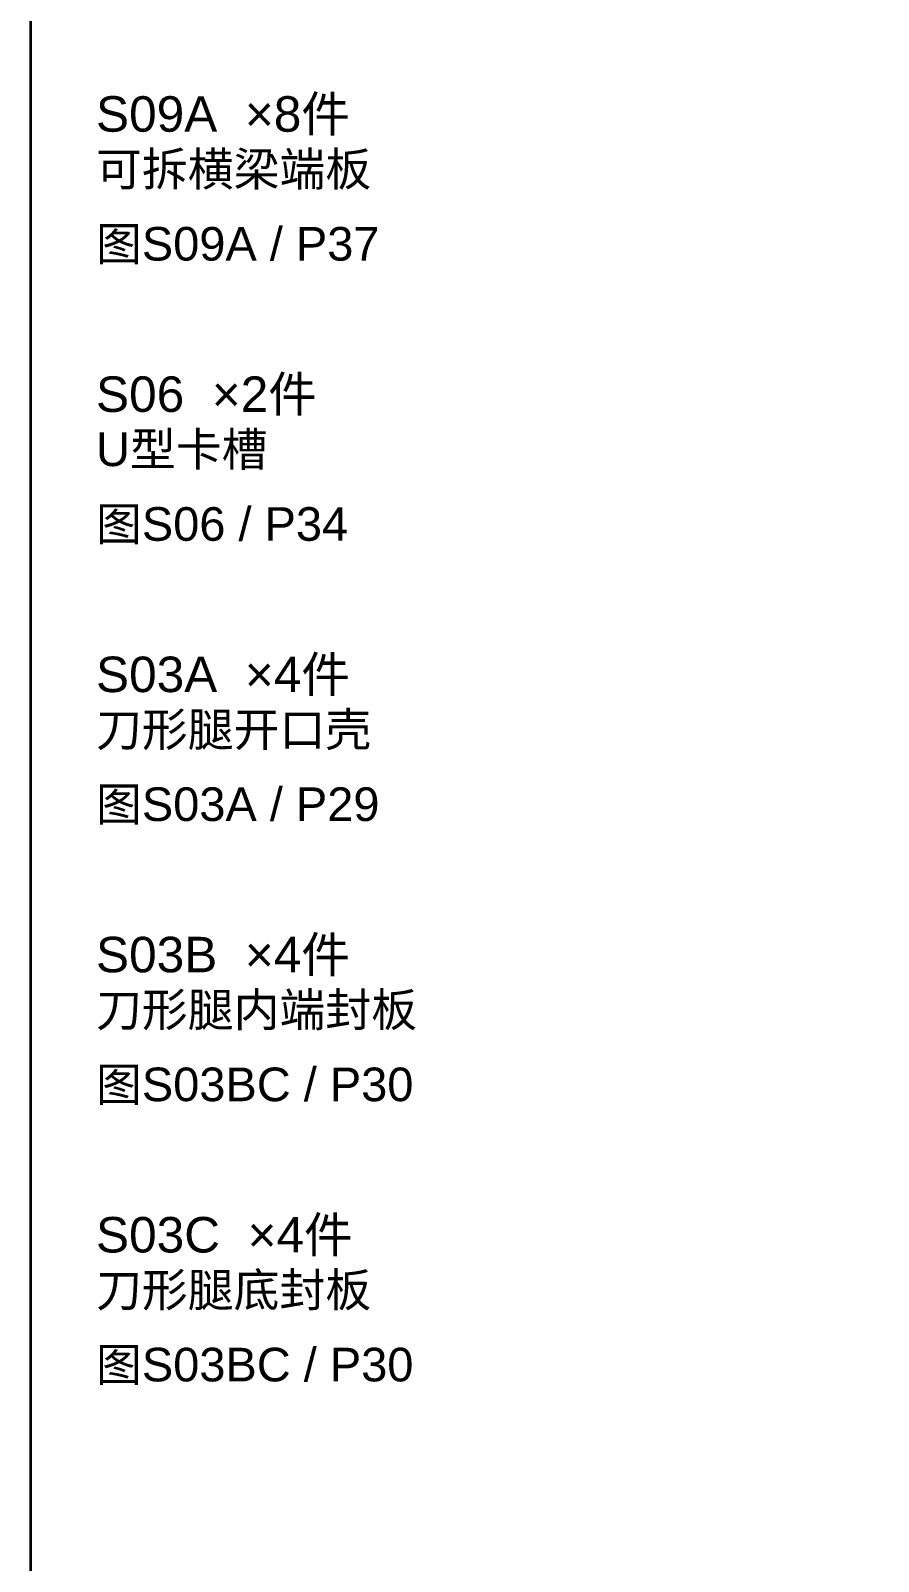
# Model space of a CAD drawing. Header units: millimetres. Extents: x 50 to 612415, y 2 to 4150.
# Drawn here: x 504050 to 504958, y 1691 to 3330 of the extents above; entities that cross this region are included whole.
import ezdxf

# ---------------------------------------------------------------- set-up
doc = ezdxf.new("R2010")
doc.units = ezdxf.units.MM
doc.layers.add('FRAME', color=7, linetype='Continuous', lineweight=35)
doc.layers.add('NOTE', color=7, linetype='Continuous', lineweight=18)
doc.styles.add('CN', font='Arial Unicode.ttf')

msp = doc.modelspace()

# ---------------------------------------------------------------- linework, layer by layer
at = {"layer": 'FRAME'}
msp.add_lwpolyline([(504050, 50), (509890, 50), (509890, 4150), (504050, 4150)], close=True, dxfattribs=at)

# ---------------------------------------------------------------- texts
at = {"layer": 'NOTE', "width": 900, "attachment_point": 1, "style": 'CN'}
for s, insert, char_height in [('S09A  ×8件', (504120, 3260), 38), ('可拆横梁端板', (504120, 3200), 36), ('图S09A / P37', (504120, 3120), 36), ('S06  ×2件', (504120, 2960), 38), ('U型卡槽', (504120, 2900), 36), ('图S06 / P34', (504120, 2820), 36), ('S03A  ×4件', (504120, 2660), 38), ('刀形腿开口壳', (504120, 2600), 36), ('图S03A / P29', (504120, 2520), 36), ('S03B  ×4件', (504120, 2360), 38), ('刀形腿内端封板', (504120, 2300), 36), ('图S03BC / P30', (504120, 2220), 36), ('S03C  ×4件', (504120, 2060), 38), ('刀形腿底封板', (504120, 2000), 36), ('图S03BC / P30', (504120, 1920), 36)]:
    msp.add_mtext(s, dxfattribs=dict(at, insert=insert, char_height=char_height))

doc.saveas('drawing.dxf')
